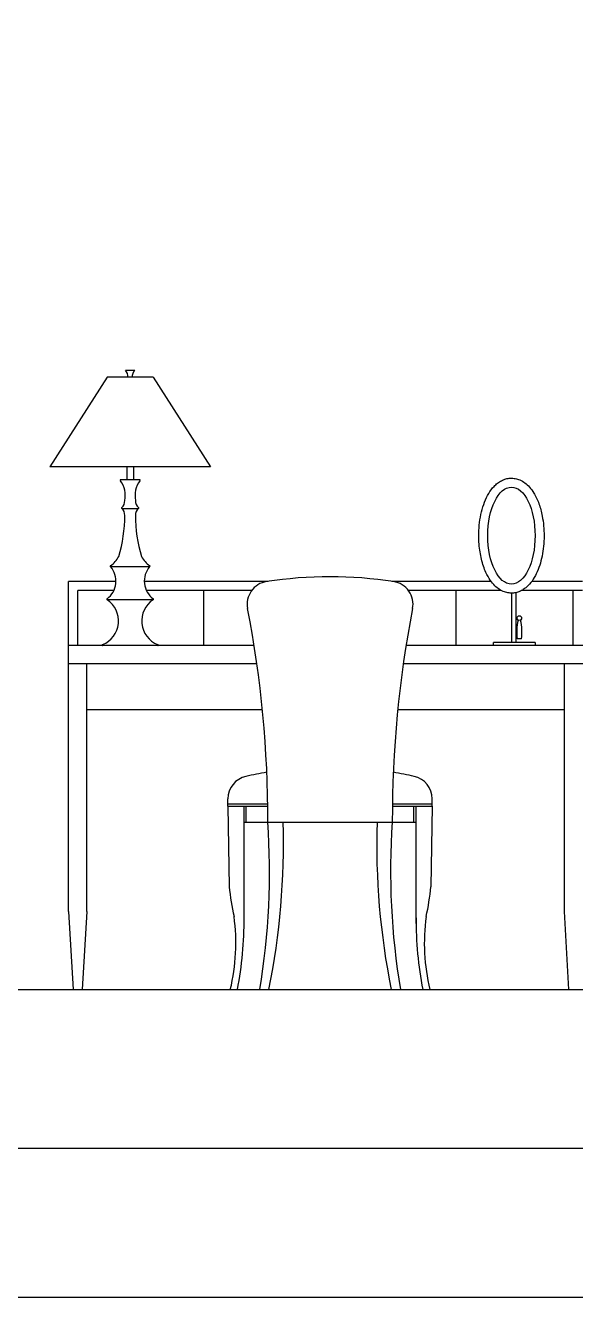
# Model space of a CAD drawing. Header units: inches. Extents: x 6.9 to 49.4, y 11.8 to 36.5.
# Drawn here: x 24.903 to 26.102, y 11.752 to 14.526 of the extents above; entities that cross this region are included whole.
import ezdxf

# ---------------------------------------------------------------- set-up
doc = ezdxf.new("R2010")
doc.units = ezdxf.units.IN
doc.header["$MEASUREMENT"] = 0
doc.layers.add('1', color=1, linetype='Continuous')
doc.layers.add('kadrbm', color=4, linetype='Continuous')

# ---------------------------------------------------------------- blocks, each defined once
blk = doc.blocks.new('kadrbm')
at = {"layer": 'kadrbm', "color": 4}
blk.add_lwpolyline([(0, 0), (0, 24.7972), (21, 24.7972), (21, 0), (0, 0)], close=True, dxfattribs=at)
blk.add_lwpolyline([(20.6631, 0.3257), (20.6631, 24.4603), (0.3369, 24.4603), (0.3369, 0.3257), (20.6631, 0.3257)], dxfattribs=at)

msp = doc.modelspace()

# ---------------------------------------------------------------- linework, layer by layer
at = {"layer": '1'}
for p, q in [((25.0809, 13.7589), (24.9559, 13.5639)), ((25.1809, 13.7589), (25.0809, 13.7589)), ((25.1409, 13.7739), (25.1209, 13.7739)), ((25.1809, 13.7589), (25.3058, 13.5639)), ((25.3058, 13.5639), (24.9559, 13.5639)), ((25.1234, 13.5639), (25.1234, 13.5355)), ((25.1384, 13.5639), (25.1384, 13.5355)), ((25.1519, 13.5355), (25.1099, 13.5355)), ((25.1129, 13.4729), (25.1488, 13.4729)), ((25.1734, 13.3459), (25.0884, 13.3459)), ((24.9966, 12.5939), (24.9966, 13.3139)), ((25.1, 13.3139), (24.9966, 13.3139)), ((25.0166, 13.1739), (25.0166, 13.2939)), ((25.0954, 13.2939), (25.0166, 13.2939)), ((25.432, 13.3139), (25.1618, 13.3139)), ((25.3958, 13.2939), (25.1664, 13.2939)), ((25.2916, 13.1739), (25.2916, 13.2939)), ((25.9176, 13.3139), (25.7013, 13.3139)), ((25.9398, 13.2939), (25.7374, 13.2939)), ((25.8416, 13.1739), (25.8416, 13.2939)), ((25.9619, 13.2882), (25.9619, 13.1805)), ((25.9716, 13.2882), (25.9716, 13.1805)), ((26.1166, 13.2939), (25.984, 13.2939)), ((26.1166, 13.3139), (26.0062, 13.3139)), ((26.0966, 13.1739), (26.0966, 13.2939)), ((25.1809, 13.2739), (25.0809, 13.2739)), ((26.0137, 13.1805), (25.9228, 13.1805)), ((25.9228, 13.1739), (25.9228, 13.1805)), ((25.9836, 13.1884), (25.9747, 13.1884)), ((26.0137, 13.1805), (26.0137, 13.1739)), ((25.401, 13.1739), (24.9966, 13.1739)), ((27.1966, 13.1739), (25.7323, 13.1739)), ((25.407, 13.1339), (24.9966, 13.1339)), ((25.0366, 12.5939), (25.0366, 13.1339)), ((27.1966, 13.1339), (25.7263, 13.1339)), ((26.0766, 13.1339), (26.0766, 12.5939)), ((25.4191, 13.0339), (25.0366, 13.0339)), ((26.0766, 13.0339), (25.7142, 13.0339)), ((25.3441, 12.8239), (25.3441, 12.8399)), ((25.3441, 12.8289), (25.4308, 12.8289)), ((25.3441, 12.8239), (25.4309, 12.8239)), ((25.3441, 12.8239), (25.3468, 12.6478)), ((25.3791, 12.5678), (25.3791, 12.8239)), ((25.3841, 12.7889), (25.3841, 12.8239)), ((25.7024, 12.8239), (25.7891, 12.8239)), ((25.7025, 12.8289), (25.7891, 12.8289)), ((25.7491, 12.7889), (25.7491, 12.8239)), ((25.7541, 12.5678), (25.7541, 12.8239)), ((25.7891, 12.8239), (25.7864, 12.6478)), ((25.7891, 12.8239), (25.7891, 12.8399)), ((25.3791, 12.7889), (25.7541, 12.7889)), ((24.9966, 12.5939), (25.0066, 12.4239)), ((25.0366, 12.5939), (25.0266, 12.4239)), ((26.0766, 12.5939), (26.0866, 12.4239)), ((7.202, 12.4239), (27.5282, 12.4239))]:
    msp.add_line(p, q, dxfattribs=at)
msp.add_circle((25.9791, 13.2339), 0.005, dxfattribs=at)
for centre, radius, start, end in [((25.1036, 13.759), 0.0228, 359.5598, 40.85), ((25.1581, 13.759), 0.0228, 139.15, 180.4402), ((25.1099, 13.5345), 0.001, 90, 270), ((25.0632, 13.5006), 0.0571, 349.3774, 35.1586), ((25.1986, 13.5006), 0.0571, 144.8414, 190.6226), ((25.1519, 13.5345), 0.001, 270, 90), ((25.0984, 13.4899), 0.0209, 313.9726, 0.2503), ((25.1633, 13.4899), 0.0209, 179.7497, 226.0274), ((24.8118, 13.4573), 0.3075, 343.1121, 0.0909), ((25.1129, 13.4739), 0.001, 90, 270), ((25.0984, 13.4578), 0.0209, 359.7497, 46.0274), ((25.1633, 13.4578), 0.0209, 133.9726, 180.2503), ((25.4499, 13.4573), 0.3075, 179.9091, 196.8879), ((25.1488, 13.4739), 0.001, 270, 90), ((25.0515, 13.3145), 0.0485, 307.311, 40.458), ((25.0884, 13.3469), 0.001, 90, 270), ((25.0474, 13.402), 0.0679, 307.1732, 329.864), ((25.2144, 13.402), 0.0679, 210.136, 232.8268), ((25.2102, 13.3145), 0.0485, 139.542, 232.689), ((25.1734, 13.3469), 0.001, 270, 90), ((25.5666, 12.4108), 0.9131, 81.2843, 98.7157), ((25.4358, 13.264), 0.05, 98.7157, 190.9673), ((25.6974, 13.264), 0.05, 349.0327, 81.2843), ((25.0497, 13.2276), 0.0558, 292.2524, 56.0949), ((25.0809, 13.2749), 0.001, 90, 270), ((25.212, 13.2276), 0.0558, 123.9051, 247.7476), ((25.1809, 13.2749), 0.001, 270, 90), ((23.0052, 12.7929), 2.4259, 359.9058, 10.9673), ((28.1281, 12.7929), 2.4259, 169.0327, 180.0942), ((26.0753, 13.2042), 0.1019, 165.5803, 188.93), ((25.8829, 13.2042), 0.1019, 351.07, 14.4201), ((25.0709, 13.1749), 0.001, 90, 270), ((25.1909, 13.1749), 0.001, 270, 90), ((25.3941, 12.8399), 0.05, 102.6107, 180), ((25.5666, 12.0688), 0.8401, 99.4424, 102.6107), ((25.5666, 12.0688), 0.8401, 77.3893, 80.5576), ((25.7391, 12.8399), 0.05, 0, 77.3893), ((23.8755, 12.6819), 1.5592, 350.477, 3.9366), ((23.8789, 12.7396), 1.5861, 348.5201, 1.7821), ((27.2544, 12.7396), 1.5861, 178.2179, 191.4799), ((27.2577, 12.6819), 1.5592, 176.0634, 189.523), ((25.9005, 12.7044), 0.5566, 185.8336, 192.5934), ((25.2328, 12.7044), 0.5566, 347.4066, 354.1664), ((24.9327, 12.5252), 0.4286, 346.3375, 7.7642), ((24.5915, 12.5742), 0.7877, 349.0042, 0.4606), ((26.5418, 12.5742), 0.7877, 179.5394, 190.9958), ((26.2006, 12.5252), 0.4286, 172.2358, 193.6625)]:
    msp.add_arc(centre, radius, start, end, dxfattribs=at)
msp.add_ellipse((25.9619, 13.4136), major_axis=(0, -0.1058), ratio=0.487818, dxfattribs=at)
msp.add_open_spline([(25.9619, 13.2882), (25.965, 13.2882), (25.9681, 13.2886), (25.9741, 13.2898), (25.977, 13.2907), (25.9826, 13.2931), (25.9853, 13.2945), (25.9903, 13.2978), (25.9927, 13.2996), (25.9994, 13.3054), (26.0033, 13.3098), (26.0103, 13.3196), (26.0134, 13.3249), (26.0189, 13.3364), (26.0214, 13.3426), (26.0255, 13.3555), (26.0273, 13.3622), (26.0315, 13.3831), (26.033, 13.3979), (26.0331, 13.4275), (26.0317, 13.4423), (26.0272, 13.4657), (26.0248, 13.4747), (26.0187, 13.4916), (26.0151, 13.4994), (26.0079, 13.5112), (26.0047, 13.5156), (25.9981, 13.5229), (25.9949, 13.5259), (25.9878, 13.5312), (25.984, 13.5335), (25.9768, 13.5366), (25.9735, 13.5376), (25.9667, 13.5388), (25.9632, 13.539), (25.9563, 13.5387), (25.9529, 13.5382), (25.9463, 13.5363), (25.9432, 13.535), (25.9372, 13.5319), (25.9343, 13.5301), (25.929, 13.5259), (25.9265, 13.5236), (25.9197, 13.5165), (25.9159, 13.5112), (25.909, 13.4997), (25.906, 13.4934), (25.9008, 13.48), (25.8986, 13.4729), (25.8949, 13.458), (25.8935, 13.4503), (25.8906, 13.4267), (25.8902, 13.4104), (25.8924, 13.3835), (25.8941, 13.3726), (25.8991, 13.3519), (25.9024, 13.3422), (25.9092, 13.3272), (25.9123, 13.3215), (25.9189, 13.3119), (25.9222, 13.3079), (25.9289, 13.3013), (25.9321, 13.2987), (25.939, 13.2942), (25.9427, 13.2923), (25.9499, 13.2898), (25.9532, 13.289), (25.9584, 13.2884), (25.9601, 13.2882), (25.9619, 13.2882)], degree=3, knots=[0, 0, 0, 0, 0.100851, 0.100851, 0.201703, 0.201703, 0.302554, 0.302554, 0.403406, 0.403406, 0.597057, 0.597057, 0.790708, 0.790708, 0.984359, 0.984359, 1.178011, 1.178011, 1.562818, 1.562818, 1.947625, 1.947625, 2.207347, 2.207347, 2.467069, 2.467069, 2.643162, 2.643162, 2.790882, 2.790882, 2.938601, 2.938601, 3.051598, 3.051598, 3.164595, 3.164595, 3.277592, 3.277592, 3.390589, 3.390589, 3.503586, 3.503586, 3.616583, 3.616583, 3.827674, 3.827674, 4.038764, 4.038764, 4.249855, 4.249855, 4.460946, 4.460946, 4.877745, 4.877745, 5.170212, 5.170212, 5.46268, 5.46268, 5.665832, 5.665832, 5.83565, 5.83565, 5.974424, 5.974424, 6.113197, 6.113197, 6.225144, 6.225144, 6.283185, 6.283185, 6.283185, 6.283185], dxfattribs=at)

# ---------------------------------------------------------------- block references
at = {"layer": 'kadrbm'}
msp.add_blockref('kadrbm', (6.8651, 11.7523), dxfattribs=at)

doc.saveas('drawing.dxf')
